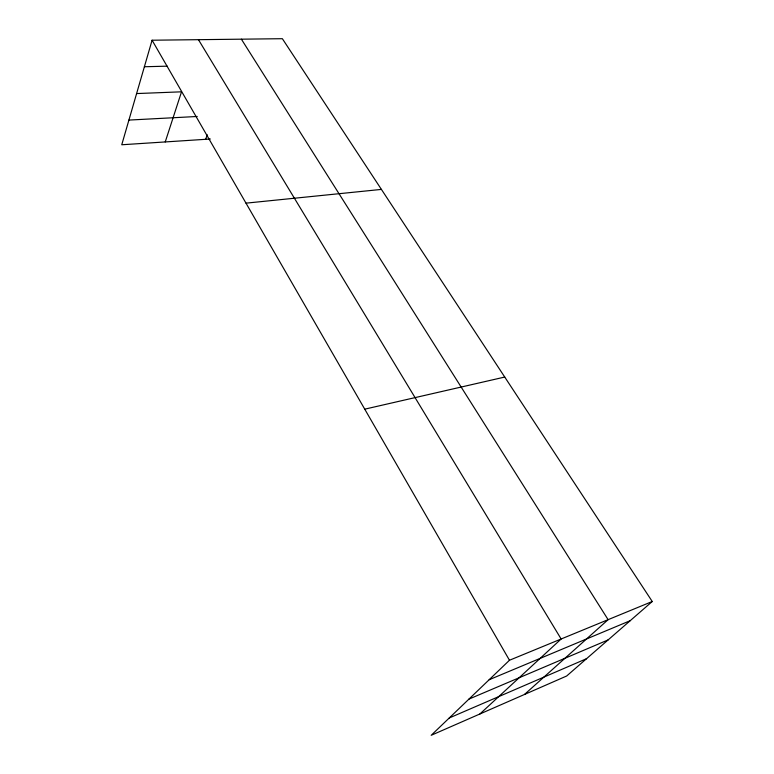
<?xml version="1.0" encoding="UTF-8"?>
<svg xmlns="http://www.w3.org/2000/svg" width="774" height="774" viewBox="0 0 774 774"><rect width="100%" height="100%" fill="white"/><g stroke="black" fill="none" stroke-linecap="round" stroke-linejoin="round"><path stroke-width="1.16" d="M652.25 601.504L509.476 660.251L431.186 735.3L566.655 676.012L652.25 601.504L282.365 38.7L152.081 40.219L121.75 144.767L210.335 139.001M165.239 141.932L181.522 91.816L136.601 93.567M205.642 139.31L207.258 134.792M479.899 713.976L561.14 638.995L198.454 39.677M524.491 694.462L608.112 619.664L241.372 39.174M449.268 717.972L586.566 658.684M468.947 699.106L608.151 639.895M489.168 679.727L630.2 620.69M364.748 409.165L504.735 377.054M245.997 203.156L381.408 189.407M128.91 120.076L197.215 116.477M144.38 66.748L167.213 66.167M152.081 40.219L509.476 660.251"/></g></svg>
